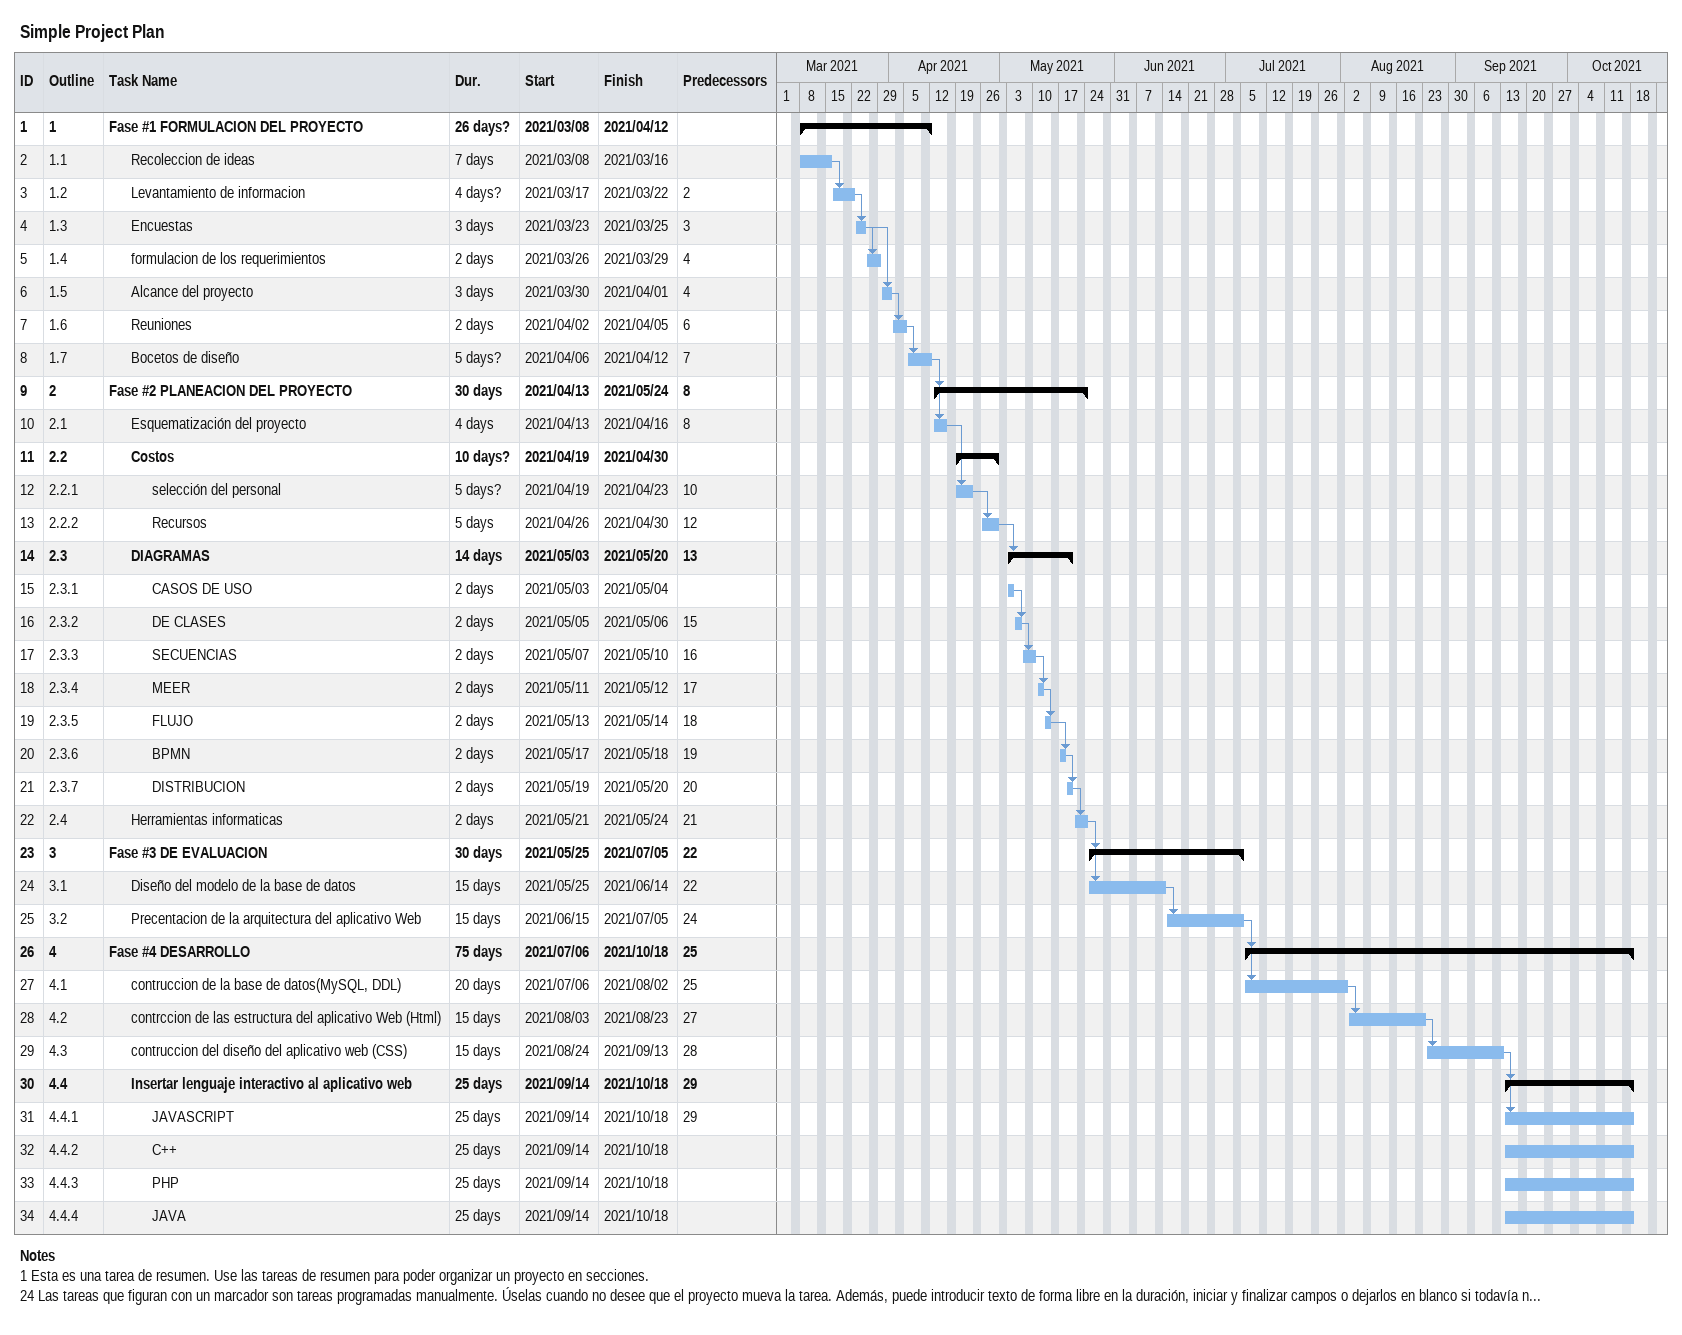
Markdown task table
Simple Project Plan

| ID | WBS | Task | Duration | Start | Finish | Predecessors |
|---|---|---|---|---|---|---|
| 1 | 1 | **Fase #1 FORMULACION DEL PROYECTO** | 26d? | 2021-03-08 | 2021-04-12 |  |
| 2 | 1.1 | Recoleccion de ideas | 7d | 2021-03-08 | 2021-03-16 |  |
| 3 | 1.2 | Levantamiento de informacion | 4d? | 2021-03-17 | 2021-03-22 | 2 |
| 4 | 1.3 | Encuestas | 3d | 2021-03-23 | 2021-03-25 | 3 |
| 5 | 1.4 | formulacion de los requerimientos | 2d | 2021-03-26 | 2021-03-29 | 4 |
| 6 | 1.5 | Alcance del proyecto | 3d | 2021-03-30 | 2021-04-01 | 4 |
| 7 | 1.6 | Reuniones | 2d | 2021-04-02 | 2021-04-05 | 6 |
| 8 | 1.7 | Bocetos de diseño | 5d? | 2021-04-06 | 2021-04-12 | 7 |
| 9 | 2 | **Fase #2 PLANEACION DEL PROYECTO** | 30d | 2021-04-13 | 2021-05-24 | 8 |
| 10 | 2.1 | Esquematización del proyecto | 4d | 2021-04-13 | 2021-04-16 | 8 |
| 11 | 2.2 | **Costos** | 10d? | 2021-04-19 | 2021-04-30 |  |
| 12 | 2.2.1 | selección del personal | 5d? | 2021-04-19 | 2021-04-23 | 10 |
| 13 | 2.2.2 | Recursos | 5d | 2021-04-26 | 2021-04-30 | 12 |
| 14 | 2.3 | **DIAGRAMAS** | 14d | 2021-05-03 | 2021-05-20 | 13 |
| 15 | 2.3.1 | CASOS DE USO | 2d | 2021-05-03 | 2021-05-04 |  |
| 16 | 2.3.2 | DE CLASES | 2d | 2021-05-05 | 2021-05-06 | 15 |
| 17 | 2.3.3 | SECUENCIAS | 2d | 2021-05-07 | 2021-05-10 | 16 |
| 18 | 2.3.4 | MEER | 2d | 2021-05-11 | 2021-05-12 | 17 |
| 19 | 2.3.5 | FLUJO | 2d | 2021-05-13 | 2021-05-14 | 18 |
| 20 | 2.3.6 | BPMN | 2d | 2021-05-17 | 2021-05-18 | 19 |
| 21 | 2.3.7 | DISTRIBUCION | 2d | 2021-05-19 | 2021-05-20 | 20 |
| 22 | 2.4 | Herramientas informaticas | 2d | 2021-05-21 | 2021-05-24 | 21 |
| 23 | 3 | **Fase #3 DE EVALUACION** | 30d | 2021-05-25 | 2021-07-05 | 22 |
| 24 | 3.1 | Diseño del modelo de la base de datos | 15d | 2021-05-25 | 2021-06-14 | 22 |
| 25 | 3.2 | Precentacion de la arquitectura del aplicativo Web | 15d | 2021-06-15 | 2021-07-05 | 24 |
| 26 | 4 | **Fase #4 DESARROLLO** | 75d | 2021-07-06 | 2021-10-18 | 25 |
| 27 | 4.1 | contruccion de la base de datos(MySQL, DDL) | 20d | 2021-07-06 | 2021-08-02 | 25 |
| 28 | 4.2 | contrccion de las estructura del aplicativo Web (Html) | 15d | 2021-08-03 | 2021-08-23 | 27 |
| 29 | 4.3 | contruccion del diseño del aplicativo web (CSS) | 15d | 2021-08-24 | 2021-09-13 | 28 |
| 30 | 4.4 | **Insertar lenguaje interactivo al aplicativo web** | 25d | 2021-09-14 | 2021-10-18 | 29 |
| 31 | 4.4.1 | JAVASCRIPT | 25d | 2021-09-14 | 2021-10-18 | 29 |
| 32 | 4.4.2 | C++ | 25d | 2021-09-14 | 2021-10-18 |  |
| 33 | 4.4.3 | PHP | 25d | 2021-09-14 | 2021-10-18 |  |
| 34 | 4.4.4 | JAVA | 25d | 2021-09-14 | 2021-10-18 |  |

Notes
- 1: Esta es una tarea de resumen. Use las tareas de resumen para poder organizar un proyecto en secciones.
- 24: Las tareas que figuran con un marcador son tareas programadas manualmente. Úselas cuando no desee que el proyecto mueva la tarea. Además, puede introducir texto de forma libre en la duración, iniciar y finalizar campos o dejarlos en blanco si todavía n...
